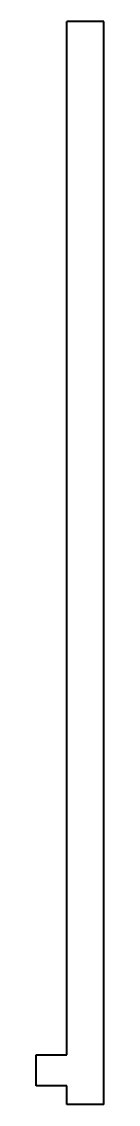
# Model space of a CAD drawing. Header units: inches. Extents: x 2.76 to 3.19, y -3.44 to 3.44.
import ezdxf

# ---------------------------------------------------------------- set-up
doc = ezdxf.new("R2010")
doc.units = ezdxf.units.IN
doc.header["$MEASUREMENT"] = 0
doc.layers.add('Visible', color=7, linetype='Continuous', lineweight=40)

msp = doc.modelspace()

# ---------------------------------------------------------------- linework, layer by layer
at = {"layer": 'Visible'}
for p, q in [((3.189, 3.4449), (2.9528, 3.4449)), ((2.9528, -3.1299), (2.9528, 3.4449)), ((3.189, -3.4449), (3.189, 3.4449)), ((2.7559, -3.1299), (2.9528, -3.1299)), ((2.7559, -3.3268), (2.7559, -3.1299)), ((2.9528, -3.3268), (2.7559, -3.3268)), ((2.9528, -3.4449), (2.9528, -3.3268)), ((3.189, -3.4449), (2.9528, -3.4449))]:
    msp.add_line(p, q, dxfattribs=at)

doc.saveas('drawing.dxf')
